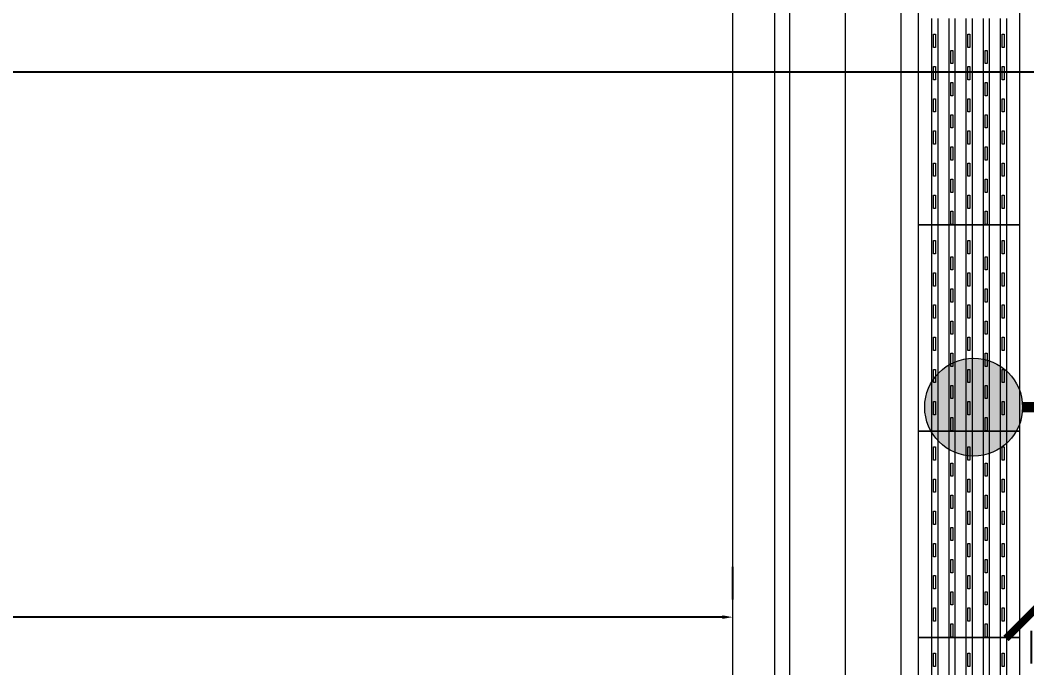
# Model space of a CAD drawing. Header units: inches. Extents: x 437 to 8681, y 26 to 3302.
# Drawn here: x 1639.7 to 1735.7, y 1067.3 to 1129.1 of the extents above; entities that cross this region are included whole.
import ezdxf

# ---------------------------------------------------------------- set-up
doc = ezdxf.new("R2010")
doc.units = ezdxf.units.IN
doc.header["$MEASUREMENT"] = 0
doc.layers.add('DIMENSION', color=1, linetype='Continuous')
doc.layers.add('TEXT', color=7, linetype='Continuous')
doc.layers.add('PLANTA BLANCA', color=7, linetype='Continuous', lineweight=0)
doc.layers.add('TEXTURE', color=8, linetype='Continuous', lineweight=0)
doc.styles.add('ROMANS', font='romans.shx')
doc.dimstyles.new('DIM-64', dxfattribs={"dimscale": 64, "dimtxt": 0.075, "dimasz": 0.075, "dimexe": 0.075, "dimexo": 0.02625, "dimgap": 0.0375, "dimtad": 1, "dimdec": 4, "dimzin": 3, "dimdsep": 46, "dimlunit": 4, "dimtxsty": 'ROMANS', "dimblk": 'ARCHTICK', "dimcen": 0.0375, "dimclrd": 256, "dimclre": 256, "dimclrt": 7, "dimadec": 0, "dimazin": 0, "dimtfac": 0.75, "dimtdec": 4, "dimtmove": 0, "dimatfit": 3, "dimfxl": 1, "dimfrac": 1, "dimtolj": 1, "dimtzin": 0, "dimlwd": -1, "dimlwe": -1, "dimarcsym": 0})
doc.dimstyles.new('SMALLER DIM', dxfattribs={"dimscale": 64, "dimtxt": 0.09375, "dimasz": 0.015625, "dimexe": 0.075, "dimexo": 0.02625, "dimgap": 0.0375, "dimtad": 0, "dimtih": 1, "dimtoh": 1, "dimdec": 4, "dimzin": 3, "dimdsep": 46, "dimlunit": 4, "dimtxsty": 'ROMANS', "dimcen": 0.0375, "dimclrd": 256, "dimclre": 256, "dimclrt": 7, "dimadec": 0, "dimazin": 0, "dimtfac": 0.75, "dimtdec": 4, "dimtmove": 0, "dimatfit": 3, "dimfxl": 1, "dimfrac": 1, "dimtolj": 1, "dimtzin": 0, "dimlwd": -1, "dimlwe": -1, "dimarcsym": 1})

# ---------------------------------------------------------------- blocks, each defined once
blk = doc.blocks.new('_ArchTick')
at = {"color": 0, "linetype": 'ByBlock', "const_width": 0.15}
blk.add_lwpolyline([(-0.5, -0.5), (0.5, 0.5)], dxfattribs=at)
blk = doc.blocks.new('*D14')
at = {"layer": 'DIMENSION', "transparency": 16777216}
for p, q in [((1808.379, 1074.192), (1808.379, 1077.312)), ((1808.379, 1072.512), (1736.122, 1072.512)), ((1736.122, 1070.84), (1736.122, 1067.712))]:
    blk.add_line(p, q, dxfattribs=at)
at = {"layer": 'DIMENSION', "transparency": 16777216, "xscale": 4.8, "yscale": 4.8, "zscale": 4.8, "rotation": 180}
blk.add_blockref('_ArchTick', (1736.122, 1072.512), dxfattribs=at)
at = {"layer": 'DIMENSION', "transparency": 16777216, "xscale": 4.8, "yscale": 4.8, "zscale": 4.8}
blk.add_blockref('_ArchTick', (1808.379, 1072.512), dxfattribs=at)
at = {"layer": 'DIMENSION', "color": 7, "transparency": 16777216, "insert": (1772.251, 1078.512), "char_height": 4.8, "attachment_point": 5, "style": 'ROMANS'}
blk.add_mtext('\\A1;6\'-0{\\H0.75x;\\S1#4;}"', dxfattribs=at)
blk = doc.blocks.new('*D35')
at = {"layer": 'DIMENSION', "transparency": 16777216}
for p, q in [((1593.229, 1125.848), (1593.229, 1128.968)), ((1945.229, 1125.848), (1945.229, 1128.968)), ((1594.229, 1124.168), (1751.829, 1124.168)), ((1944.229, 1124.168), (1786.629, 1124.168))]:
    blk.add_line(p, q, dxfattribs=at)
for points in [[(1594.229, 1124.334), (1594.229, 1124.001), (1593.229, 1124.168)], [(1944.229, 1124.334), (1944.229, 1124.001), (1945.229, 1124.168)]]:
    blk.add_solid(points, dxfattribs=at)
at = {"layer": 'DIMENSION', "color": 7, "transparency": 16777216, "insert": (1769.229, 1124.168), "char_height": 6, "attachment_point": 5, "style": 'ROMANS'}
blk.add_mtext('\\A1;29\'-4"', dxfattribs=at)
blk = doc.blocks.new('*D46')
at = {"layer": 'DIMENSION', "transparency": 16777216}
for p, q in [((1463.68, 1073.825), (1463.68, 1076.945)), ((1707.68, 1073.825), (1707.68, 1076.945)), ((1464.68, 1072.145), (1568.28, 1072.145)), ((1706.68, 1072.145), (1603.08, 1072.145))]:
    blk.add_line(p, q, dxfattribs=at)
for points in [[(1464.68, 1072.312), (1464.68, 1071.979), (1463.68, 1072.145)], [(1706.68, 1072.312), (1706.68, 1071.979), (1707.68, 1072.145)]]:
    blk.add_solid(points, dxfattribs=at)
at = {"layer": 'DIMENSION', "color": 7, "transparency": 16777216, "insert": (1585.68, 1072.145), "char_height": 6, "attachment_point": 5, "style": 'ROMANS'}
blk.add_mtext('\\A1;20\'-4"', dxfattribs=at)

msp = doc.modelspace()

# ---------------------------------------------------------------- hatches: boundary and pattern name
at = {"layer": 'TEXTURE', "linetype": 'Continuous'}
h = msp.add_hatch(dxfattribs=at)
h.set_pattern_fill('ANSI31', color=9, scale=42.5, angle=225)
h.set_pattern_definition([(270, (-8710.0197, -3326.6847), (5.3125, -9e-16), [])])
h.paths.add_polyline_path([(1445.99449, 781.1818), (1711.67953, 781.1818), (1711.67953, 790.86683), (1445.99449, 790.86683)])
h.paths.add_polyline_path([(1459.67953, 790.86683), (1445.99449, 790.86683), (1445.99449, 1180.55187), (1459.67953, 1180.55187)])
h.paths.add_polyline_path([(1711.67953, 1180.55187), (1725.36457, 1180.55187), (1725.36457, 781.1818), (1711.67953, 781.1818)])
h.paths.add_polyline_path([(1459.67953, 1180.55187), (1711.67953, 1180.55187), (1711.67953, 1166.86683), (1459.67953, 1166.86683)])
at = {"layer": 'TEXTURE', "transparency": 33554687}
h = msp.add_hatch(color=0, dxfattribs=at)
h.dxf.hatch_style = 1
edge = h.paths.add_edge_path()
edge.add_arc((1730.63407, 1092.18372), 4.66656, 0, 360)
h = msp.add_hatch(color=0, dxfattribs=at)
h.dxf.hatch_style = 1
edge = h.paths.add_edge_path()
edge.add_arc((1730.63407, 1092.18372), 4.66656, 0, 360)

# ---------------------------------------------------------------- linework, layer by layer
at = {"layer": 'PLANTA BLANCA', "lineweight": 0}
for p, q in [((1735.01024, 1190.19754), (1735.01024, 771.53613)), ((1725.36457, 781.1818), (1725.36457, 1180.55187)), ((1711.67953, 790.86683), (1711.67953, 1166.86683)), ((1707.67953, 794.86683), (1707.67953, 1162.86683)), ((1725.36457, 1109.56762), (1725.36457, 1129.25266)), ((1726.61654, 1129.25266), (1726.61654, 1109.56762)), ((1727.20709, 1129.25266), (1727.20709, 1109.56762)), ((1728.25433, 1129.25266), (1728.25433, 1109.56762)), ((1728.84488, 1129.25266), (1728.84488, 1109.56762)), ((1729.89213, 1129.25266), (1729.89213, 1109.56762)), ((1730.48268, 1129.25266), (1730.48268, 1109.56762)), ((1731.52992, 1129.25266), (1731.52992, 1109.56762)), ((1732.12047, 1129.25266), (1732.12047, 1109.56762)), ((1733.16772, 1129.25266), (1733.16772, 1109.56762)), ((1733.75827, 1129.25266), (1733.75827, 1109.56762)), ((1735.01024, 1129.25266), (1735.01024, 1109.56762)), ((1726.81339, 1126.49676), (1726.81339, 1127.7566)), ((1726.81339, 1127.7566), (1727.01024, 1127.7566)), ((1727.01024, 1127.7566), (1727.01024, 1126.49676)), ((1730.08898, 1126.49676), (1730.08898, 1127.7566)), ((1730.08898, 1127.7566), (1730.28583, 1127.7566)), ((1730.28583, 1127.7566), (1730.28583, 1126.49676)), ((1733.36457, 1126.49676), (1733.36457, 1127.7566)), ((1733.36457, 1127.7566), (1733.56142, 1127.7566)), ((1733.56142, 1127.7566), (1733.56142, 1126.49676)), ((1727.01024, 1126.49676), (1726.81339, 1126.49676)), ((1730.28583, 1126.49676), (1730.08898, 1126.49676)), ((1733.56142, 1126.49676), (1733.36457, 1126.49676)), ((1728.45118, 1124.96132), (1728.45118, 1126.22117)), ((1728.45118, 1126.22117), (1728.64803, 1126.22117)), ((1728.64803, 1126.22117), (1728.64803, 1124.96132)), ((1731.72677, 1124.96132), (1731.72677, 1126.22117)), ((1731.72677, 1126.22117), (1731.92362, 1126.22117)), ((1731.92362, 1126.22117), (1731.92362, 1124.96132)), ((1726.81339, 1123.42589), (1726.81339, 1124.68573)), ((1726.81339, 1124.68573), (1727.01024, 1124.68573)), ((1727.01024, 1124.68573), (1727.01024, 1123.42589)), ((1728.64803, 1124.96132), (1728.45118, 1124.96132)), ((1730.08898, 1123.42589), (1730.08898, 1124.68573)), ((1730.08898, 1124.68573), (1730.28583, 1124.68573)), ((1730.28583, 1124.68573), (1730.28583, 1123.42589)), ((1731.92362, 1124.96132), (1731.72677, 1124.96132)), ((1733.36457, 1123.42589), (1733.36457, 1124.68573)), ((1733.36457, 1124.68573), (1733.56142, 1124.68573)), ((1733.56142, 1124.68573), (1733.56142, 1123.42589)), ((1727.01024, 1123.42589), (1726.81339, 1123.42589)), ((1728.45118, 1121.89046), (1728.45118, 1123.1503)), ((1728.45118, 1123.1503), (1728.64803, 1123.1503)), ((1728.64803, 1123.1503), (1728.64803, 1121.89046)), ((1730.28583, 1123.42589), (1730.08898, 1123.42589)), ((1731.72677, 1121.89046), (1731.72677, 1123.1503)), ((1731.72677, 1123.1503), (1731.92362, 1123.1503)), ((1731.92362, 1123.1503), (1731.92362, 1121.89046)), ((1733.56142, 1123.42589), (1733.36457, 1123.42589)), ((1726.81339, 1120.35502), (1726.81339, 1121.61487)), ((1726.81339, 1121.61487), (1727.01024, 1121.61487)), ((1727.01024, 1121.61487), (1727.01024, 1120.35502)), ((1728.64803, 1121.89046), (1728.45118, 1121.89046)), ((1730.08898, 1120.35502), (1730.08898, 1121.61487)), ((1730.08898, 1121.61487), (1730.28583, 1121.61487)), ((1730.28583, 1121.61487), (1730.28583, 1120.35502)), ((1731.92362, 1121.89046), (1731.72677, 1121.89046)), ((1733.36457, 1120.35502), (1733.36457, 1121.61487)), ((1733.36457, 1121.61487), (1733.56142, 1121.61487)), ((1733.56142, 1121.61487), (1733.56142, 1120.35502)), ((1727.01024, 1120.35502), (1726.81339, 1120.35502)), ((1728.45118, 1118.81959), (1728.45118, 1120.07943)), ((1728.45118, 1120.07943), (1728.64803, 1120.07943)), ((1728.64803, 1120.07943), (1728.64803, 1118.81959)), ((1730.28583, 1120.35502), (1730.08898, 1120.35502)), ((1731.72677, 1118.81959), (1731.72677, 1120.07943)), ((1731.72677, 1120.07943), (1731.92362, 1120.07943)), ((1731.92362, 1120.07943), (1731.92362, 1118.81959)), ((1733.56142, 1120.35502), (1733.36457, 1120.35502)), ((1728.64803, 1118.81959), (1728.45118, 1118.81959)), ((1731.92362, 1118.81959), (1731.72677, 1118.81959)), ((1726.81339, 1117.28416), (1726.81339, 1118.544)), ((1726.81339, 1118.544), (1727.01024, 1118.544)), ((1727.01024, 1118.544), (1727.01024, 1117.28416)), ((1730.08898, 1117.28416), (1730.08898, 1118.544)), ((1730.08898, 1118.544), (1730.28583, 1118.544)), ((1730.28583, 1118.544), (1730.28583, 1117.28416)), ((1733.36457, 1117.28416), (1733.36457, 1118.544)), ((1733.36457, 1118.544), (1733.56142, 1118.544)), ((1733.56142, 1118.544), (1733.56142, 1117.28416)), ((1727.01024, 1117.28416), (1726.81339, 1117.28416)), ((1728.45118, 1115.74872), (1728.45118, 1117.00857)), ((1728.45118, 1117.00857), (1728.64803, 1117.00857)), ((1728.64803, 1117.00857), (1728.64803, 1115.74872)), ((1730.28583, 1117.28416), (1730.08898, 1117.28416)), ((1731.72677, 1115.74872), (1731.72677, 1117.00857)), ((1731.72677, 1117.00857), (1731.92362, 1117.00857)), ((1731.92362, 1117.00857), (1731.92362, 1115.74872)), ((1733.56142, 1117.28416), (1733.36457, 1117.28416)), ((1726.81339, 1114.21329), (1726.81339, 1115.47313)), ((1726.81339, 1115.47313), (1727.01024, 1115.47313)), ((1727.01024, 1115.47313), (1727.01024, 1114.21329)), ((1728.64803, 1115.74872), (1728.45118, 1115.74872)), ((1730.08898, 1114.21329), (1730.08898, 1115.47313)), ((1730.08898, 1115.47313), (1730.28583, 1115.47313)), ((1730.28583, 1115.47313), (1730.28583, 1114.21329)), ((1731.92362, 1115.74872), (1731.72677, 1115.74872)), ((1733.36457, 1114.21329), (1733.36457, 1115.47313)), ((1733.36457, 1115.47313), (1733.56142, 1115.47313)), ((1733.56142, 1115.47313), (1733.56142, 1114.21329)), ((1727.01024, 1114.21329), (1726.81339, 1114.21329)), ((1728.45118, 1112.67786), (1728.45118, 1113.9377)), ((1728.45118, 1113.9377), (1728.64803, 1113.9377)), ((1728.64803, 1113.9377), (1728.64803, 1112.67786)), ((1730.28583, 1114.21329), (1730.08898, 1114.21329)), ((1731.72677, 1112.67786), (1731.72677, 1113.9377)), ((1731.72677, 1113.9377), (1731.92362, 1113.9377)), ((1731.92362, 1113.9377), (1731.92362, 1112.67786)), ((1733.56142, 1114.21329), (1733.36457, 1114.21329)), ((1726.81339, 1111.14243), (1726.81339, 1112.40227)), ((1726.81339, 1112.40227), (1727.01024, 1112.40227)), ((1727.01024, 1112.40227), (1727.01024, 1111.14243)), ((1728.64803, 1112.67786), (1728.45118, 1112.67786)), ((1730.08898, 1111.14243), (1730.08898, 1112.40227)), ((1730.08898, 1112.40227), (1730.28583, 1112.40227)), ((1730.28583, 1112.40227), (1730.28583, 1111.14243)), ((1731.92362, 1112.67786), (1731.72677, 1112.67786)), ((1733.36457, 1111.14243), (1733.36457, 1112.40227)), ((1733.36457, 1112.40227), (1733.56142, 1112.40227)), ((1733.56142, 1112.40227), (1733.56142, 1111.14243)), ((1727.01024, 1111.14243), (1726.81339, 1111.14243)), ((1730.28583, 1111.14243), (1730.08898, 1111.14243)), ((1733.56142, 1111.14243), (1733.36457, 1111.14243)), ((1728.45118, 1109.60699), (1728.45118, 1110.86683)), ((1728.45118, 1110.86683), (1728.64803, 1110.86683)), ((1728.64803, 1110.86683), (1728.64803, 1109.60699)), ((1731.72677, 1109.60699), (1731.72677, 1110.86683)), ((1731.72677, 1110.86683), (1731.92362, 1110.86683)), ((1731.92362, 1110.86683), (1731.92362, 1109.60699)), ((1726.61654, 1109.56762), (1725.36457, 1109.56762)), ((1725.36457, 1109.56762), (1726.61654, 1109.56762)), ((1725.36457, 1089.88258), (1725.36457, 1109.56762)), ((1727.20709, 1109.56762), (1726.61654, 1109.56762)), ((1726.61654, 1109.56762), (1727.20709, 1109.56762)), ((1726.61654, 1109.56762), (1726.61654, 1089.88258)), ((1728.25433, 1109.56762), (1727.20709, 1109.56762)), ((1727.20709, 1109.56762), (1728.25433, 1109.56762)), ((1727.20709, 1109.56762), (1727.20709, 1089.88258)), ((1728.84488, 1109.56762), (1728.25433, 1109.56762)), ((1728.25433, 1109.56762), (1728.84488, 1109.56762)), ((1728.25433, 1109.56762), (1728.25433, 1089.88258)), ((1728.64803, 1109.60699), (1728.45118, 1109.60699)), ((1729.89213, 1109.56762), (1728.84488, 1109.56762)), ((1728.84488, 1109.56762), (1729.89213, 1109.56762)), ((1728.84488, 1109.56762), (1728.84488, 1089.88258)), ((1730.48268, 1109.56762), (1729.89213, 1109.56762)), ((1729.89213, 1109.56762), (1730.48268, 1109.56762)), ((1729.89213, 1109.56762), (1729.89213, 1089.88258)), ((1731.52992, 1109.56762), (1730.48268, 1109.56762)), ((1730.48268, 1109.56762), (1731.52992, 1109.56762)), ((1730.48268, 1109.56762), (1730.48268, 1089.88258)), ((1732.12047, 1109.56762), (1731.52992, 1109.56762)), ((1731.52992, 1109.56762), (1732.12047, 1109.56762)), ((1731.52992, 1109.56762), (1731.52992, 1089.88258)), ((1731.92362, 1109.60699), (1731.72677, 1109.60699)), ((1733.16772, 1109.56762), (1732.12047, 1109.56762)), ((1732.12047, 1109.56762), (1733.16772, 1109.56762)), ((1732.12047, 1109.56762), (1732.12047, 1089.88258)), ((1733.75827, 1109.56762), (1733.16772, 1109.56762)), ((1733.16772, 1109.56762), (1733.75827, 1109.56762)), ((1733.16772, 1109.56762), (1733.16772, 1089.88258)), ((1735.01024, 1109.56762), (1733.75827, 1109.56762)), ((1733.75827, 1109.56762), (1735.01024, 1109.56762)), ((1733.75827, 1109.56762), (1733.75827, 1089.88258)), ((1735.01024, 1109.56762), (1735.01024, 1089.88258)), ((1726.81339, 1106.81172), (1726.81339, 1108.07156)), ((1726.81339, 1108.07156), (1727.01024, 1108.07156)), ((1727.01024, 1108.07156), (1727.01024, 1106.81172)), ((1730.08898, 1106.81172), (1730.08898, 1108.07156)), ((1730.08898, 1108.07156), (1730.28583, 1108.07156)), ((1730.28583, 1108.07156), (1730.28583, 1106.81172)), ((1733.36457, 1106.81172), (1733.36457, 1108.07156)), ((1733.36457, 1108.07156), (1733.56142, 1108.07156)), ((1733.56142, 1108.07156), (1733.56142, 1106.81172)), ((1727.01024, 1106.81172), (1726.81339, 1106.81172)), ((1728.45118, 1105.27628), (1728.45118, 1106.53613)), ((1728.45118, 1106.53613), (1728.64803, 1106.53613)), ((1728.64803, 1106.53613), (1728.64803, 1105.27628)), ((1730.28583, 1106.81172), (1730.08898, 1106.81172)), ((1731.72677, 1105.27628), (1731.72677, 1106.53613)), ((1731.72677, 1106.53613), (1731.92362, 1106.53613)), ((1731.92362, 1106.53613), (1731.92362, 1105.27628)), ((1733.56142, 1106.81172), (1733.36457, 1106.81172)), ((1728.64803, 1105.27628), (1728.45118, 1105.27628)), ((1731.92362, 1105.27628), (1731.72677, 1105.27628)), ((1726.81339, 1103.74085), (1726.81339, 1105.00069)), ((1726.81339, 1105.00069), (1727.01024, 1105.00069)), ((1727.01024, 1105.00069), (1727.01024, 1103.74085)), ((1730.08898, 1103.74085), (1730.08898, 1105.00069)), ((1730.08898, 1105.00069), (1730.28583, 1105.00069)), ((1730.28583, 1105.00069), (1730.28583, 1103.74085)), ((1733.36457, 1103.74085), (1733.36457, 1105.00069)), ((1733.36457, 1105.00069), (1733.56142, 1105.00069)), ((1733.56142, 1105.00069), (1733.56142, 1103.74085)), ((1727.01024, 1103.74085), (1726.81339, 1103.74085)), ((1728.45118, 1102.20542), (1728.45118, 1103.46526)), ((1728.45118, 1103.46526), (1728.64803, 1103.46526)), ((1728.64803, 1103.46526), (1728.64803, 1102.20542)), ((1730.28583, 1103.74085), (1730.08898, 1103.74085)), ((1731.72677, 1102.20542), (1731.72677, 1103.46526)), ((1731.72677, 1103.46526), (1731.92362, 1103.46526)), ((1731.92362, 1103.46526), (1731.92362, 1102.20542)), ((1733.56142, 1103.74085), (1733.36457, 1103.74085)), ((1726.81339, 1100.66998), (1726.81339, 1101.92983)), ((1726.81339, 1101.92983), (1727.01024, 1101.92983)), ((1727.01024, 1101.92983), (1727.01024, 1100.66998)), ((1728.64803, 1102.20542), (1728.45118, 1102.20542)), ((1730.08898, 1100.66998), (1730.08898, 1101.92983)), ((1730.08898, 1101.92983), (1730.28583, 1101.92983)), ((1730.28583, 1101.92983), (1730.28583, 1100.66998)), ((1731.92362, 1102.20542), (1731.72677, 1102.20542)), ((1733.36457, 1100.66998), (1733.36457, 1101.92983)), ((1733.36457, 1101.92983), (1733.56142, 1101.92983)), ((1733.56142, 1101.92983), (1733.56142, 1100.66998)), ((1727.01024, 1100.66998), (1726.81339, 1100.66998)), ((1730.28583, 1100.66998), (1730.08898, 1100.66998)), ((1733.56142, 1100.66998), (1733.36457, 1100.66998)), ((1728.45118, 1099.13455), (1728.45118, 1100.39439)), ((1728.45118, 1100.39439), (1728.64803, 1100.39439)), ((1728.64803, 1100.39439), (1728.64803, 1099.13455)), ((1731.72677, 1099.13455), (1731.72677, 1100.39439)), ((1731.72677, 1100.39439), (1731.92362, 1100.39439)), ((1731.92362, 1100.39439), (1731.92362, 1099.13455)), ((1726.81339, 1097.59912), (1726.81339, 1098.85896)), ((1726.81339, 1098.85896), (1727.01024, 1098.85896)), ((1727.01024, 1098.85896), (1727.01024, 1097.59912)), ((1728.64803, 1099.13455), (1728.45118, 1099.13455)), ((1730.08898, 1097.59912), (1730.08898, 1098.85896)), ((1730.08898, 1098.85896), (1730.28583, 1098.85896)), ((1730.28583, 1098.85896), (1730.28583, 1097.59912)), ((1731.92362, 1099.13455), (1731.72677, 1099.13455)), ((1733.36457, 1097.59912), (1733.36457, 1098.85896)), ((1733.36457, 1098.85896), (1733.56142, 1098.85896)), ((1733.56142, 1098.85896), (1733.56142, 1097.59912)), ((1727.01024, 1097.59912), (1726.81339, 1097.59912)), ((1730.28583, 1097.59912), (1730.08898, 1097.59912)), ((1733.56142, 1097.59912), (1733.36457, 1097.59912)), ((1728.45118, 1096.06369), (1728.45118, 1097.32353)), ((1728.45118, 1097.32353), (1728.64803, 1097.32353)), ((1728.64803, 1097.32353), (1728.64803, 1096.06369)), ((1731.72677, 1096.06369), (1731.72677, 1097.32353)), ((1731.72677, 1097.32353), (1731.92362, 1097.32353)), ((1731.92362, 1097.32353), (1731.92362, 1096.06369)), ((1726.81339, 1094.52825), (1726.81339, 1095.78809)), ((1726.81339, 1095.78809), (1727.01024, 1095.78809)), ((1727.01024, 1095.78809), (1727.01024, 1094.52825)), ((1728.64803, 1096.06369), (1728.45118, 1096.06369)), ((1730.08898, 1094.52825), (1730.08898, 1095.78809)), ((1730.08898, 1095.78809), (1730.28583, 1095.78809)), ((1730.28583, 1095.78809), (1730.28583, 1094.52825)), ((1731.92362, 1096.06369), (1731.72677, 1096.06369)), ((1733.36457, 1094.52825), (1733.36457, 1095.78809)), ((1733.36457, 1095.78809), (1733.56142, 1095.78809)), ((1733.56142, 1095.78809), (1733.56142, 1094.52825)), ((1727.01024, 1094.52825), (1726.81339, 1094.52825)), ((1728.45118, 1092.99282), (1728.45118, 1094.25266)), ((1728.45118, 1094.25266), (1728.64803, 1094.25266)), ((1728.64803, 1094.25266), (1728.64803, 1092.99282)), ((1730.28583, 1094.52825), (1730.08898, 1094.52825)), ((1731.72677, 1092.99282), (1731.72677, 1094.25266)), ((1731.72677, 1094.25266), (1731.92362, 1094.25266)), ((1731.92362, 1094.25266), (1731.92362, 1092.99282)), ((1733.56142, 1094.52825), (1733.36457, 1094.52825)), ((1728.64803, 1092.99282), (1728.45118, 1092.99282)), ((1731.92362, 1092.99282), (1731.72677, 1092.99282)), ((1726.81339, 1091.45739), (1726.81339, 1092.71723)), ((1726.81339, 1092.71723), (1727.01024, 1092.71723)), ((1727.01024, 1092.71723), (1727.01024, 1091.45739)), ((1730.08898, 1091.45739), (1730.08898, 1092.71723)), ((1730.08898, 1092.71723), (1730.28583, 1092.71723)), ((1730.28583, 1092.71723), (1730.28583, 1091.45739)), ((1733.36457, 1091.45739), (1733.36457, 1092.71723)), ((1733.36457, 1092.71723), (1733.56142, 1092.71723)), ((1733.56142, 1092.71723), (1733.56142, 1091.45739)), ((1727.01024, 1091.45739), (1726.81339, 1091.45739)), ((1728.45118, 1089.92195), (1728.45118, 1091.1818)), ((1728.45118, 1091.1818), (1728.64803, 1091.1818)), ((1728.64803, 1091.1818), (1728.64803, 1089.92195)), ((1730.28583, 1091.45739), (1730.08898, 1091.45739)), ((1731.72677, 1089.92195), (1731.72677, 1091.1818)), ((1731.72677, 1091.1818), (1731.92362, 1091.1818)), ((1731.92362, 1091.1818), (1731.92362, 1089.92195)), ((1733.56142, 1091.45739), (1733.36457, 1091.45739)), ((1726.61654, 1089.88258), (1725.36457, 1089.88258)), ((1725.36457, 1089.88258), (1726.61654, 1089.88258)), ((1725.36457, 1070.19754), (1725.36457, 1089.88258)), ((1727.20709, 1089.88258), (1726.61654, 1089.88258)), ((1726.61654, 1089.88258), (1727.20709, 1089.88258)), ((1726.61654, 1089.88258), (1726.61654, 1070.19754)), ((1728.25433, 1089.88258), (1727.20709, 1089.88258)), ((1727.20709, 1089.88258), (1728.25433, 1089.88258)), ((1727.20709, 1089.88258), (1727.20709, 1070.19754)), ((1728.84488, 1089.88258), (1728.25433, 1089.88258)), ((1728.25433, 1089.88258), (1728.84488, 1089.88258)), ((1728.25433, 1089.88258), (1728.25433, 1070.19754)), ((1728.64803, 1089.92195), (1728.45118, 1089.92195)), ((1729.89213, 1089.88258), (1728.84488, 1089.88258)), ((1728.84488, 1089.88258), (1729.89213, 1089.88258)), ((1728.84488, 1089.88258), (1728.84488, 1070.19754)), ((1730.48268, 1089.88258), (1729.89213, 1089.88258)), ((1729.89213, 1089.88258), (1730.48268, 1089.88258)), ((1729.89213, 1089.88258), (1729.89213, 1070.19754)), ((1731.52992, 1089.88258), (1730.48268, 1089.88258)), ((1730.48268, 1089.88258), (1731.52992, 1089.88258)), ((1730.48268, 1089.88258), (1730.48268, 1070.19754)), ((1732.12047, 1089.88258), (1731.52992, 1089.88258)), ((1731.52992, 1089.88258), (1732.12047, 1089.88258)), ((1731.52992, 1089.88258), (1731.52992, 1070.19754)), ((1731.92362, 1089.92195), (1731.72677, 1089.92195)), ((1733.16772, 1089.88258), (1732.12047, 1089.88258)), ((1732.12047, 1089.88258), (1733.16772, 1089.88258)), ((1732.12047, 1089.88258), (1732.12047, 1070.19754)), ((1733.75827, 1089.88258), (1733.16772, 1089.88258)), ((1733.16772, 1089.88258), (1733.75827, 1089.88258)), ((1733.16772, 1089.88258), (1733.16772, 1070.19754)), ((1735.01024, 1089.88258), (1733.75827, 1089.88258)), ((1733.75827, 1089.88258), (1735.01024, 1089.88258)), ((1733.75827, 1089.88258), (1733.75827, 1070.19754)), ((1735.01024, 1089.88258), (1735.01024, 1070.19754)), ((1726.81339, 1087.12668), (1726.81339, 1088.38652)), ((1726.81339, 1088.38652), (1727.01024, 1088.38652)), ((1727.01024, 1088.38652), (1727.01024, 1087.12668)), ((1730.08898, 1087.12668), (1730.08898, 1088.38652)), ((1730.08898, 1088.38652), (1730.28583, 1088.38652)), ((1730.28583, 1088.38652), (1730.28583, 1087.12668)), ((1733.36457, 1087.12668), (1733.36457, 1088.38652)), ((1733.36457, 1088.38652), (1733.56142, 1088.38652)), ((1733.56142, 1088.38652), (1733.56142, 1087.12668)), ((1727.01024, 1087.12668), (1726.81339, 1087.12668)), ((1730.28583, 1087.12668), (1730.08898, 1087.12668)), ((1733.56142, 1087.12668), (1733.36457, 1087.12668)), ((1728.45118, 1085.59124), (1728.45118, 1086.85109)), ((1728.45118, 1086.85109), (1728.64803, 1086.85109)), ((1728.64803, 1086.85109), (1728.64803, 1085.59124)), ((1731.72677, 1085.59124), (1731.72677, 1086.85109)), ((1731.72677, 1086.85109), (1731.92362, 1086.85109)), ((1731.92362, 1086.85109), (1731.92362, 1085.59124)), ((1726.81339, 1084.05581), (1726.81339, 1085.31565)), ((1726.81339, 1085.31565), (1727.01024, 1085.31565)), ((1727.01024, 1085.31565), (1727.01024, 1084.05581)), ((1728.64803, 1085.59124), (1728.45118, 1085.59124)), ((1730.08898, 1084.05581), (1730.08898, 1085.31565)), ((1730.08898, 1085.31565), (1730.28583, 1085.31565)), ((1730.28583, 1085.31565), (1730.28583, 1084.05581)), ((1731.92362, 1085.59124), (1731.72677, 1085.59124)), ((1733.36457, 1084.05581), (1733.36457, 1085.31565)), ((1733.36457, 1085.31565), (1733.56142, 1085.31565)), ((1733.56142, 1085.31565), (1733.56142, 1084.05581)), ((1727.01024, 1084.05581), (1726.81339, 1084.05581)), ((1728.45118, 1082.52038), (1728.45118, 1083.78022)), ((1728.45118, 1083.78022), (1728.64803, 1083.78022)), ((1728.64803, 1083.78022), (1728.64803, 1082.52038)), ((1730.28583, 1084.05581), (1730.08898, 1084.05581)), ((1731.72677, 1082.52038), (1731.72677, 1083.78022)), ((1731.72677, 1083.78022), (1731.92362, 1083.78022)), ((1731.92362, 1083.78022), (1731.92362, 1082.52038)), ((1733.56142, 1084.05581), (1733.36457, 1084.05581)), ((1726.81339, 1080.98494), (1726.81339, 1082.24479)), ((1726.81339, 1082.24479), (1727.01024, 1082.24479)), ((1727.01024, 1082.24479), (1727.01024, 1080.98494)), ((1728.64803, 1082.52038), (1728.45118, 1082.52038)), ((1730.08898, 1080.98494), (1730.08898, 1082.24479)), ((1730.08898, 1082.24479), (1730.28583, 1082.24479)), ((1730.28583, 1082.24479), (1730.28583, 1080.98494)), ((1731.92362, 1082.52038), (1731.72677, 1082.52038)), ((1733.36457, 1080.98494), (1733.36457, 1082.24479)), ((1733.36457, 1082.24479), (1733.56142, 1082.24479)), ((1733.56142, 1082.24479), (1733.56142, 1080.98494)), ((1727.01024, 1080.98494), (1726.81339, 1080.98494)), ((1728.45118, 1079.44951), (1728.45118, 1080.70935)), ((1728.45118, 1080.70935), (1728.64803, 1080.70935)), ((1728.64803, 1080.70935), (1728.64803, 1079.44951)), ((1730.28583, 1080.98494), (1730.08898, 1080.98494)), ((1731.72677, 1079.44951), (1731.72677, 1080.70935)), ((1731.72677, 1080.70935), (1731.92362, 1080.70935)), ((1731.92362, 1080.70935), (1731.92362, 1079.44951)), ((1733.56142, 1080.98494), (1733.36457, 1080.98494)), ((1728.64803, 1079.44951), (1728.45118, 1079.44951)), ((1731.92362, 1079.44951), (1731.72677, 1079.44951)), ((1726.81339, 1077.91408), (1726.81339, 1079.17392)), ((1726.81339, 1079.17392), (1727.01024, 1079.17392)), ((1727.01024, 1079.17392), (1727.01024, 1077.91408)), ((1730.08898, 1077.91408), (1730.08898, 1079.17392)), ((1730.08898, 1079.17392), (1730.28583, 1079.17392)), ((1730.28583, 1079.17392), (1730.28583, 1077.91408)), ((1733.36457, 1077.91408), (1733.36457, 1079.17392)), ((1733.36457, 1079.17392), (1733.56142, 1079.17392)), ((1733.56142, 1079.17392), (1733.56142, 1077.91408)), ((1727.01024, 1077.91408), (1726.81339, 1077.91408)), ((1728.45118, 1076.37865), (1728.45118, 1077.63849)), ((1728.45118, 1077.63849), (1728.64803, 1077.63849)), ((1728.64803, 1077.63849), (1728.64803, 1076.37865)), ((1730.28583, 1077.91408), (1730.08898, 1077.91408)), ((1731.72677, 1076.37865), (1731.72677, 1077.63849)), ((1731.72677, 1077.63849), (1731.92362, 1077.63849)), ((1731.92362, 1077.63849), (1731.92362, 1076.37865)), ((1733.56142, 1077.91408), (1733.36457, 1077.91408)), ((1726.81339, 1074.84321), (1726.81339, 1076.10306)), ((1726.81339, 1076.10306), (1727.01024, 1076.10306)), ((1727.01024, 1076.10306), (1727.01024, 1074.84321)), ((1728.64803, 1076.37865), (1728.45118, 1076.37865)), ((1730.08898, 1074.84321), (1730.08898, 1076.10306)), ((1730.08898, 1076.10306), (1730.28583, 1076.10306)), ((1730.28583, 1076.10306), (1730.28583, 1074.84321)), ((1731.92362, 1076.37865), (1731.72677, 1076.37865)), ((1733.36457, 1074.84321), (1733.36457, 1076.10306)), ((1733.36457, 1076.10306), (1733.56142, 1076.10306)), ((1733.56142, 1076.10306), (1733.56142, 1074.84321)), ((1727.01024, 1074.84321), (1726.81339, 1074.84321)), ((1728.45118, 1073.30778), (1728.45118, 1074.56762)), ((1728.45118, 1074.56762), (1728.64803, 1074.56762)), ((1728.64803, 1074.56762), (1728.64803, 1073.30778)), ((1730.28583, 1074.84321), (1730.08898, 1074.84321)), ((1731.72677, 1073.30778), (1731.72677, 1074.56762)), ((1731.72677, 1074.56762), (1731.92362, 1074.56762)), ((1731.92362, 1074.56762), (1731.92362, 1073.30778)), ((1733.56142, 1074.84321), (1733.36457, 1074.84321)), ((1726.81339, 1071.77235), (1726.81339, 1073.03219)), ((1726.81339, 1073.03219), (1727.01024, 1073.03219)), ((1727.01024, 1073.03219), (1727.01024, 1071.77235)), ((1728.64803, 1073.30778), (1728.45118, 1073.30778)), ((1730.08898, 1071.77235), (1730.08898, 1073.03219)), ((1730.08898, 1073.03219), (1730.28583, 1073.03219)), ((1730.28583, 1073.03219), (1730.28583, 1071.77235)), ((1731.92362, 1073.30778), (1731.72677, 1073.30778)), ((1733.36457, 1071.77235), (1733.36457, 1073.03219)), ((1733.36457, 1073.03219), (1733.56142, 1073.03219)), ((1733.56142, 1073.03219), (1733.56142, 1071.77235)), ((1727.01024, 1071.77235), (1726.81339, 1071.77235)), ((1730.28583, 1071.77235), (1730.08898, 1071.77235)), ((1733.56142, 1071.77235), (1733.36457, 1071.77235)), ((1728.45118, 1070.23691), (1728.45118, 1071.49676)), ((1728.45118, 1071.49676), (1728.64803, 1071.49676)), ((1728.64803, 1071.49676), (1728.64803, 1070.23691)), ((1731.72677, 1070.23691), (1731.72677, 1071.49676)), ((1731.72677, 1071.49676), (1731.92362, 1071.49676)), ((1731.92362, 1071.49676), (1731.92362, 1070.23691)), ((1726.61654, 1070.19754), (1725.36457, 1070.19754)), ((1725.36457, 1070.19754), (1726.61654, 1070.19754)), ((1725.36457, 1050.5125), (1725.36457, 1070.19754)), ((1727.20709, 1070.19754), (1726.61654, 1070.19754)), ((1726.61654, 1070.19754), (1727.20709, 1070.19754)), ((1726.61654, 1070.19754), (1726.61654, 1050.5125)), ((1728.25433, 1070.19754), (1727.20709, 1070.19754)), ((1727.20709, 1070.19754), (1728.25433, 1070.19754)), ((1727.20709, 1070.19754), (1727.20709, 1050.5125)), ((1728.84488, 1070.19754), (1728.25433, 1070.19754)), ((1728.25433, 1070.19754), (1728.84488, 1070.19754)), ((1728.25433, 1070.19754), (1728.25433, 1050.5125)), ((1728.64803, 1070.23691), (1728.45118, 1070.23691)), ((1729.89213, 1070.19754), (1728.84488, 1070.19754)), ((1728.84488, 1070.19754), (1729.89213, 1070.19754)), ((1728.84488, 1070.19754), (1728.84488, 1050.5125)), ((1730.48268, 1070.19754), (1729.89213, 1070.19754)), ((1729.89213, 1070.19754), (1730.48268, 1070.19754)), ((1729.89213, 1070.19754), (1729.89213, 1050.5125)), ((1731.52992, 1070.19754), (1730.48268, 1070.19754)), ((1730.48268, 1070.19754), (1731.52992, 1070.19754)), ((1730.48268, 1070.19754), (1730.48268, 1050.5125)), ((1732.12047, 1070.19754), (1731.52992, 1070.19754)), ((1731.52992, 1070.19754), (1732.12047, 1070.19754)), ((1731.52992, 1070.19754), (1731.52992, 1050.5125)), ((1731.92362, 1070.23691), (1731.72677, 1070.23691)), ((1733.16772, 1070.19754), (1732.12047, 1070.19754)), ((1732.12047, 1070.19754), (1733.16772, 1070.19754)), ((1732.12047, 1070.19754), (1732.12047, 1050.5125)), ((1733.75827, 1070.19754), (1733.16772, 1070.19754)), ((1733.16772, 1070.19754), (1733.75827, 1070.19754)), ((1733.16772, 1070.19754), (1733.16772, 1050.5125)), ((1735.01024, 1070.19754), (1733.75827, 1070.19754)), ((1733.75827, 1070.19754), (1735.01024, 1070.19754)), ((1733.75827, 1070.19754), (1733.75827, 1050.5125)), ((1735.01024, 1070.19754), (1735.01024, 1050.5125)), ((1726.81339, 1067.44164), (1726.81339, 1068.70148)), ((1726.81339, 1068.70148), (1727.01024, 1068.70148)), ((1727.01024, 1068.70148), (1727.01024, 1067.44164)), ((1730.08898, 1067.44164), (1730.08898, 1068.70148)), ((1730.08898, 1068.70148), (1730.28583, 1068.70148)), ((1730.28583, 1068.70148), (1730.28583, 1067.44164)), ((1733.36457, 1067.44164), (1733.36457, 1068.70148)), ((1733.36457, 1068.70148), (1733.56142, 1068.70148)), ((1733.56142, 1068.70148), (1733.56142, 1067.44164)), ((1727.01024, 1067.44164), (1726.81339, 1067.44164)), ((1730.28583, 1067.44164), (1730.08898, 1067.44164)), ((1733.56142, 1067.44164), (1733.36457, 1067.44164))]:
    msp.add_line(p, q, dxfattribs=at)
at = {"layer": 'TEXT', "const_width": 1}
msp.add_lwpolyline([(2266, 1092.18372), (1735.30064, 1092.18372)], dxfattribs=at)
at = {"layer": 'TEXTURE', "color": 0}
msp.add_circle((1730.63407, 1092.18372), 4.66656, dxfattribs=at)
msp.add_circle((1730.63407, 1092.18372), 4.66656, dxfattribs=at)

# ---------------------------------------------------------------- dimensions: what is measured, and where the dimension line sits
at = {"layer": 'DIMENSION'}
for base, p1, p2, picture, middle in [((1945.22944, 1124.16774), (1593.22944, 1124.16774), (1945.22944, 1124.16774), '*D35', (1769.22944, 1124.16774)), ((1707.67953, 1072.14545), (1463.67953, 1072.14545), (1707.67953, 1072.14545), '*D46', (1585.67953, 1072.14545))]:
    dim = msp.add_linear_dim(base=base, p1=p1, p2=p2, dimstyle='SMALLER DIM', dxfattribs=at)
    dim.commit()
    dim.dimension.update_dxf_attribs({"geometry": picture, "text_midpoint": middle})
at = {"layer": 'DIMENSION', "color": 6}
dim = msp.add_linear_dim(base=(1736.12206, 1072.51195), p1=(1808.37898, 1072.51195), p2=(1736.12206, 1072.51951), dimstyle='DIM-64', dxfattribs=at)
dim.commit()
dim.dimension.update_dxf_attribs({"geometry": '*D14', "text_midpoint": (1772.25052, 1078.51195)})

doc.saveas('drawing.dxf')
